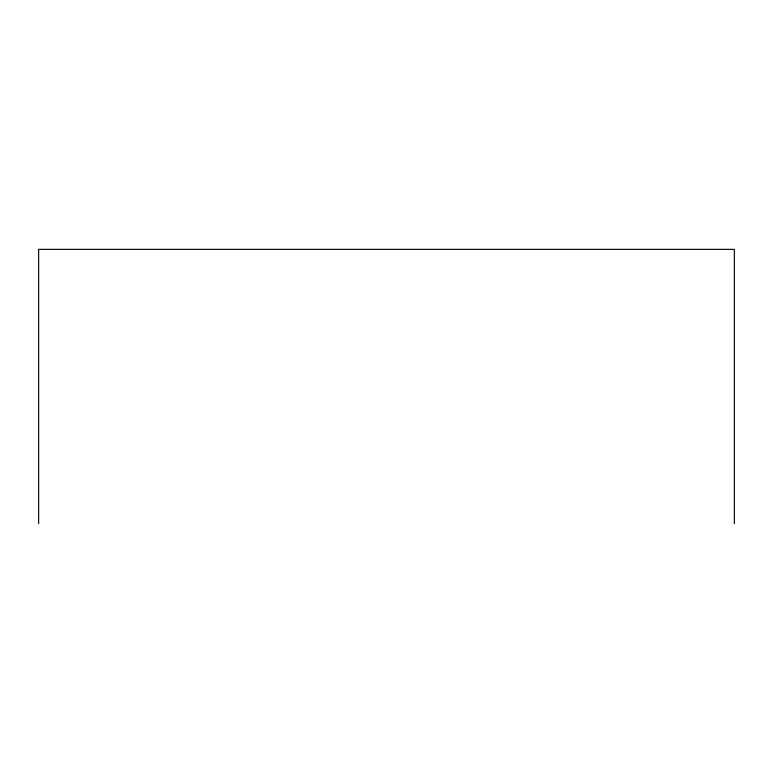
<?xml version="1.0" encoding="UTF-8"?>
<svg xmlns="http://www.w3.org/2000/svg" width="773" height="773" viewBox="0 0 773 773"><rect width="100%" height="100%" fill="white"/><g stroke="black" fill="none" stroke-linecap="round" stroke-linejoin="round"><path stroke-width="1.16" d="M734.35 523.63L734.35 249.37L38.65 249.37L38.65 523.63"/></g></svg>
